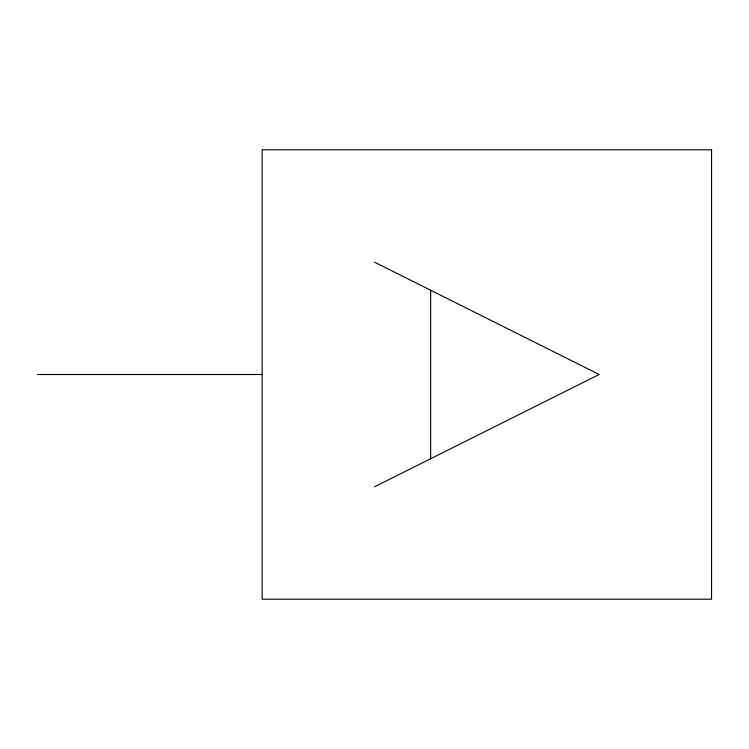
<?xml version="1.0" encoding="UTF-8"?>
<svg xmlns="http://www.w3.org/2000/svg" width="749" height="749" viewBox="0 0 749 749"><rect width="100%" height="100%" fill="white"/><g stroke="black" fill="none" stroke-linecap="round" stroke-linejoin="round"><path stroke-width="1.12" d="M374.5 486.85L599.2 374.5L374.5 262.15M37.45 374.5L262.15 374.5M430.675 290.238L430.675 458.762M711.55 149.8L262.15 149.8L262.15 599.2L711.55 599.2L711.55 149.8"/></g></svg>
